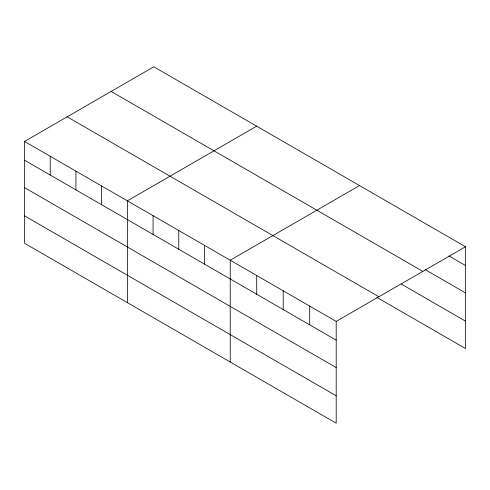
<?xml version="1.0" encoding="UTF-8"?>
<svg xmlns="http://www.w3.org/2000/svg" width="490" height="490" viewBox="0 0 490 490"><rect width="100%" height="100%" fill="white"/><g stroke="black" fill="none" stroke-linecap="round" stroke-linejoin="round"><path stroke-width="0.73" d="M336.195 367.561L336.195 321.409L24.5 141.451L24.5 243.248L336.195 423.201L336.195 367.561L24.5 187.603M376.743 297.308L465.5 348.549L465.5 246.752L153.805 66.799L24.5 141.451M256.662 126.181L127.357 200.839L127.357 302.63M359.525 185.569L230.22 260.221L230.22 362.018M336.195 321.409L465.5 246.752M448.944 255.939L465.5 265.5M425.093 269.58L465.5 292.904M111.132 91.434L422.827 271.387M401.249 284.047L465.5 321.14M67.173 116.816L378.868 296.769M24.5 160.193L336.195 340.152M24.5 215.839L336.195 395.798M309.704 306.109L309.704 324.858M283.208 290.815L283.208 309.558M256.711 275.521L256.711 294.263M204.502 245.374L204.502 264.122M178.789 230.527L178.789 249.275M153.076 215.68L153.076 234.428M101.644 185.992L101.644 204.734M75.932 171.145L75.932 189.887M50.213 156.298L50.213 175.04"/></g></svg>
